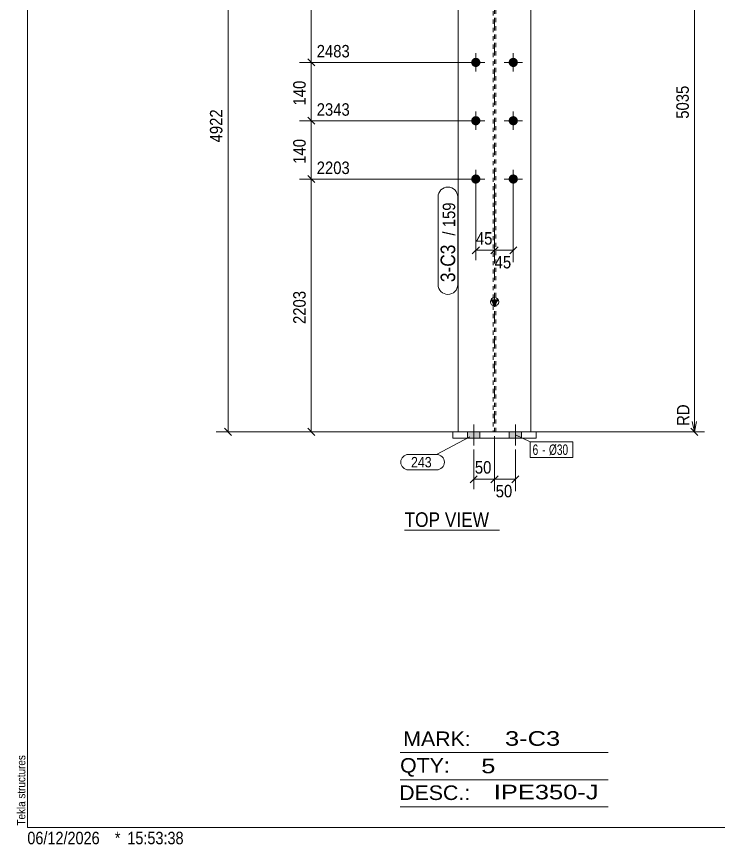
# Model space of a CAD drawing. Header units: millimetres. Extents: x 2 to 579, y 1 to 405.
# Drawn here: x 2.4 to 171, y 1 to 199.7 of the extents above; entities that cross this region are included whole.
import ezdxf

# ---------------------------------------------------------------- set-up
doc = ezdxf.new("R2010")
doc.units = ezdxf.units.MM
for name, pattern in [('XKITLINE00', [0]), ('XKITLINE01', [4, 1, -1, 1, -1]), ('XKITLINE03', [6, 3, -1, 1, -1])]:
    doc.linetypes.add(name, pattern=pattern)
for name, color, linetype, lineweight in [('Bolt', 3, 'Continuous', 0), ('BoltMark', 7, 'Continuous', 0), ('Dimensions', 7, 'Continuous', 0), ('DrawingSheet', 5, 'Continuous', 0), ('OtherObjectType', 7, 'Continuous', 0), ('Part', 2, 'Continuous', 0), ('PartMark', 7, 'Continuous', 0)]:
    doc.layers.add(name, color=color, linetype=linetype, lineweight=lineweight)
doc.styles.add('ARIAL', font='ARIAL.TTF')
doc.styles.add('ARIAL_NARROW', font='ARIALN.TTF')

# ---------------------------------------------------------------- blocks, each defined once
blk = doc.blocks.new('*A17')
at = {"layer": 'Bolt'}
for points in [[(111.58, 188.75), (111.58, 188.78), (111.58, 188.81), (111.59, 188.83), (111.59, 188.86), (111.59, 188.89), (111.6, 188.91), (111.6, 188.94), (111.61, 188.97), (111.61, 188.99), (111.62, 189.02), (111.63, 189.04), (111.64, 189.07), (111.65, 189.09), (111.65, 189.12), (111.66, 189.15), (111.68, 189.17), (111.69, 189.19), (111.7, 189.22), (111.71, 189.24), (111.72, 189.27), (111.74, 189.29), (111.75, 189.31), (111.77, 189.34), (111.78, 189.36), (111.8, 189.38), (111.81, 189.4), (111.83, 189.42), (111.85, 189.44), (111.87, 189.46), (111.88, 189.48), (111.9, 189.5), (111.92, 189.52), (111.94, 189.54), (111.96, 189.56), (111.98, 189.57), (112, 189.59), (112.03, 189.61), (112.05, 189.62), (112.07, 189.64), (112.09, 189.65), (112.12, 189.67), (112.14, 189.68), (112.16, 189.69), (112.19, 189.71), (112.21, 189.72), (112.24, 189.73), (112.26, 189.74), (112.29, 189.75), (112.31, 189.76), (112.34, 189.77), (112.36, 189.78), (112.39, 189.78), (112.41, 189.79), (112.44, 189.8), (112.47, 189.8), (112.49, 189.81), (112.52, 189.81), (112.55, 189.82), (112.57, 189.82), (112.6, 189.82), (112.63, 189.82), (112.65, 189.82), (112.68, 189.82), (112.71, 189.82), (112.74, 189.82), (112.76, 189.82), (112.79, 189.82), (112.82, 189.82), (112.84, 189.81), (112.87, 189.81), (112.9, 189.8), (112.92, 189.8), (112.95, 189.79), (112.97, 189.78), (113, 189.78), (113.03, 189.77), (113.05, 189.76), (113.08, 189.75), (113.1, 189.74), (113.13, 189.73), (113.15, 189.72), (113.18, 189.71), (113.2, 189.69), (113.22, 189.68), (113.25, 189.67), (113.27, 189.65), (113.29, 189.64), (113.31, 189.62), (113.34, 189.61), (113.36, 189.59), (113.38, 189.57), (113.4, 189.56), (113.42, 189.54), (113.44, 189.52), (113.46, 189.5), (113.48, 189.48), (113.5, 189.46), (113.51, 189.44), (113.53, 189.42), (113.55, 189.4), (113.56, 189.38), (113.58, 189.36), (113.6, 189.34), (113.61, 189.31), (113.62, 189.29), (113.64, 189.27), (113.65, 189.24), (113.66, 189.22), (113.68, 189.19), (113.69, 189.17), (113.7, 189.15), (113.71, 189.12), (113.72, 189.09), (113.73, 189.07), (113.73, 189.04), (113.74, 189.02), (113.75, 188.99), (113.75, 188.97), (113.76, 188.94), (113.77, 188.91), (113.77, 188.89), (113.77, 188.86), (113.78, 188.83), (113.78, 188.81), (113.78, 188.78), (113.78, 188.75), (113.78, 188.72), (113.78, 188.7), (113.78, 188.67), (113.78, 188.64), (113.78, 188.62), (113.77, 188.59), (113.77, 188.56), (113.77, 188.54), (113.76, 188.51), (113.75, 188.48), (113.75, 188.46), (113.74, 188.43), (113.73, 188.41), (113.73, 188.38), (113.72, 188.35), (113.71, 188.33), (113.7, 188.3), (113.69, 188.28), (113.68, 188.25), (113.66, 188.23), (113.65, 188.21), (113.64, 188.18), (113.62, 188.16), (113.61, 188.14), (113.6, 188.11), (113.58, 188.09), (113.56, 188.07), (113.55, 188.05), (113.53, 188.03), (113.51, 188.01), (113.5, 187.99), (113.48, 187.97), (113.46, 187.95), (113.44, 187.93), (113.42, 187.91), (113.4, 187.89), (113.38, 187.87), (113.36, 187.86), (113.34, 187.84), (113.31, 187.83), (113.29, 187.81), (113.27, 187.8), (113.25, 187.78), (113.22, 187.77), (113.2, 187.75), (113.18, 187.74), (113.15, 187.73), (113.13, 187.72), (113.1, 187.71), (113.08, 187.7), (113.05, 187.69), (113.03, 187.68), (113, 187.67), (112.97, 187.66), (112.95, 187.66), (112.92, 187.65), (112.9, 187.65), (112.87, 187.64), (112.84, 187.64), (112.82, 187.63), (112.79, 187.63), (112.76, 187.63), (112.74, 187.63), (112.71, 187.62), (112.68, 187.62), (112.65, 187.62), (112.63, 187.63), (112.6, 187.63), (112.57, 187.63), (112.55, 187.63), (112.52, 187.64), (112.49, 187.64), (112.47, 187.65), (112.44, 187.65), (112.41, 187.66), (112.39, 187.66), (112.36, 187.67), (112.34, 187.68), (112.31, 187.69), (112.29, 187.7), (112.26, 187.71), (112.24, 187.72), (112.21, 187.73), (112.19, 187.74), (112.16, 187.75), (112.14, 187.77), (112.12, 187.78), (112.09, 187.8), (112.07, 187.81), (112.05, 187.83), (112.03, 187.84), (112, 187.86), (111.98, 187.87), (111.96, 187.89), (111.94, 187.91), (111.92, 187.93), (111.9, 187.95), (111.88, 187.97), (111.87, 187.99), (111.85, 188.01), (111.83, 188.03), (111.81, 188.05), (111.8, 188.07), (111.78, 188.09), (111.77, 188.11), (111.75, 188.14), (111.74, 188.16), (111.72, 188.18), (111.71, 188.21), (111.7, 188.23), (111.69, 188.25), (111.68, 188.28), (111.66, 188.3), (111.65, 188.33), (111.65, 188.35), (111.64, 188.38), (111.63, 188.41), (111.62, 188.43), (111.61, 188.46), (111.61, 188.48), (111.6, 188.51), (111.6, 188.54), (111.59, 188.56), (111.59, 188.59), (111.59, 188.62), (111.58, 188.64), (111.58, 188.67), (111.58, 188.7), (111.58, 188.72)], [(120.58, 188.75), (120.58, 188.78), (120.58, 188.81), (120.59, 188.83), (120.59, 188.86), (120.59, 188.89), (120.6, 188.91), (120.6, 188.94), (120.61, 188.97), (120.61, 188.99), (120.62, 189.02), (120.63, 189.04), (120.64, 189.07), (120.65, 189.09), (120.65, 189.12), (120.66, 189.15), (120.68, 189.17), (120.69, 189.19), (120.7, 189.22), (120.71, 189.24), (120.72, 189.27), (120.74, 189.29), (120.75, 189.31), (120.77, 189.34), (120.78, 189.36), (120.8, 189.38), (120.81, 189.4), (120.83, 189.42), (120.85, 189.44), (120.87, 189.46), (120.88, 189.48), (120.9, 189.5), (120.92, 189.52), (120.94, 189.54), (120.96, 189.56), (120.98, 189.57), (121, 189.59), (121.03, 189.61), (121.05, 189.62), (121.07, 189.64), (121.09, 189.65), (121.12, 189.67), (121.14, 189.68), (121.16, 189.69), (121.19, 189.71), (121.21, 189.72), (121.24, 189.73), (121.26, 189.74), (121.29, 189.75), (121.31, 189.76), (121.34, 189.77), (121.36, 189.78), (121.39, 189.78), (121.41, 189.79), (121.44, 189.8), (121.47, 189.8), (121.49, 189.81), (121.52, 189.81), (121.55, 189.82), (121.57, 189.82), (121.6, 189.82), (121.63, 189.82), (121.65, 189.82), (121.68, 189.82), (121.71, 189.82), (121.74, 189.82), (121.76, 189.82), (121.79, 189.82), (121.82, 189.82), (121.84, 189.81), (121.87, 189.81), (121.9, 189.8), (121.92, 189.8), (121.95, 189.79), (121.97, 189.78), (122, 189.78), (122.03, 189.77), (122.05, 189.76), (122.08, 189.75), (122.1, 189.74), (122.13, 189.73), (122.15, 189.72), (122.18, 189.71), (122.2, 189.69), (122.22, 189.68), (122.25, 189.67), (122.27, 189.65), (122.29, 189.64), (122.31, 189.62), (122.34, 189.61), (122.36, 189.59), (122.38, 189.57), (122.4, 189.56), (122.42, 189.54), (122.44, 189.52), (122.46, 189.5), (122.48, 189.48), (122.5, 189.46), (122.51, 189.44), (122.53, 189.42), (122.55, 189.4), (122.56, 189.38), (122.58, 189.36), (122.6, 189.34), (122.61, 189.31), (122.62, 189.29), (122.64, 189.27), (122.65, 189.24), (122.66, 189.22), (122.68, 189.19), (122.69, 189.17), (122.7, 189.15), (122.71, 189.12), (122.72, 189.09), (122.73, 189.07), (122.73, 189.04), (122.74, 189.02), (122.75, 188.99), (122.75, 188.97), (122.76, 188.94), (122.77, 188.91), (122.77, 188.89), (122.77, 188.86), (122.78, 188.83), (122.78, 188.81), (122.78, 188.78), (122.78, 188.75), (122.78, 188.72), (122.78, 188.7), (122.78, 188.67), (122.78, 188.64), (122.78, 188.62), (122.77, 188.59), (122.77, 188.56), (122.77, 188.54), (122.76, 188.51), (122.75, 188.48), (122.75, 188.46), (122.74, 188.43), (122.73, 188.41), (122.73, 188.38), (122.72, 188.35), (122.71, 188.33), (122.7, 188.3), (122.69, 188.28), (122.68, 188.25), (122.66, 188.23), (122.65, 188.21), (122.64, 188.18), (122.62, 188.16), (122.61, 188.14), (122.6, 188.11), (122.58, 188.09), (122.56, 188.07), (122.55, 188.05), (122.53, 188.03), (122.51, 188.01), (122.5, 187.99), (122.48, 187.97), (122.46, 187.95), (122.44, 187.93), (122.42, 187.91), (122.4, 187.89), (122.38, 187.87), (122.36, 187.86), (122.34, 187.84), (122.31, 187.83), (122.29, 187.81), (122.27, 187.8), (122.25, 187.78), (122.22, 187.77), (122.2, 187.75), (122.18, 187.74), (122.15, 187.73), (122.13, 187.72), (122.1, 187.71), (122.08, 187.7), (122.05, 187.69), (122.03, 187.68), (122, 187.67), (121.97, 187.66), (121.95, 187.66), (121.92, 187.65), (121.9, 187.65), (121.87, 187.64), (121.84, 187.64), (121.82, 187.63), (121.79, 187.63), (121.76, 187.63), (121.74, 187.63), (121.71, 187.62), (121.68, 187.62), (121.65, 187.62), (121.63, 187.63), (121.6, 187.63), (121.57, 187.63), (121.55, 187.63), (121.52, 187.64), (121.49, 187.64), (121.47, 187.65), (121.44, 187.65), (121.41, 187.66), (121.39, 187.66), (121.36, 187.67), (121.34, 187.68), (121.31, 187.69), (121.29, 187.7), (121.26, 187.71), (121.24, 187.72), (121.21, 187.73), (121.19, 187.74), (121.16, 187.75), (121.14, 187.77), (121.12, 187.78), (121.09, 187.8), (121.07, 187.81), (121.05, 187.83), (121.03, 187.84), (121, 187.86), (120.98, 187.87), (120.96, 187.89), (120.94, 187.91), (120.92, 187.93), (120.9, 187.95), (120.88, 187.97), (120.87, 187.99), (120.85, 188.01), (120.83, 188.03), (120.81, 188.05), (120.8, 188.07), (120.78, 188.09), (120.77, 188.11), (120.75, 188.14), (120.74, 188.16), (120.72, 188.18), (120.71, 188.21), (120.7, 188.23), (120.69, 188.25), (120.68, 188.28), (120.66, 188.3), (120.65, 188.33), (120.65, 188.35), (120.64, 188.38), (120.63, 188.41), (120.62, 188.43), (120.61, 188.46), (120.61, 188.48), (120.6, 188.51), (120.6, 188.54), (120.59, 188.56), (120.59, 188.59), (120.59, 188.62), (120.58, 188.64), (120.58, 188.67), (120.58, 188.7), (120.58, 188.72)], [(111.58, 174.75), (111.58, 174.78), (111.58, 174.81), (111.59, 174.83), (111.59, 174.86), (111.59, 174.89), (111.6, 174.91), (111.6, 174.94), (111.61, 174.97), (111.61, 174.99), (111.62, 175.02), (111.63, 175.04), (111.64, 175.07), (111.65, 175.09), (111.65, 175.12), (111.66, 175.15), (111.68, 175.17), (111.69, 175.19), (111.7, 175.22), (111.71, 175.24), (111.72, 175.27), (111.74, 175.29), (111.75, 175.31), (111.77, 175.34), (111.78, 175.36), (111.8, 175.38), (111.81, 175.4), (111.83, 175.42), (111.85, 175.44), (111.87, 175.46), (111.88, 175.48), (111.9, 175.5), (111.92, 175.52), (111.94, 175.54), (111.96, 175.56), (111.98, 175.57), (112, 175.59), (112.03, 175.61), (112.05, 175.62), (112.07, 175.64), (112.09, 175.65), (112.12, 175.67), (112.14, 175.68), (112.16, 175.69), (112.19, 175.71), (112.21, 175.72), (112.24, 175.73), (112.26, 175.74), (112.29, 175.75), (112.31, 175.76), (112.34, 175.77), (112.36, 175.78), (112.39, 175.78), (112.41, 175.79), (112.44, 175.8), (112.47, 175.8), (112.49, 175.81), (112.52, 175.81), (112.55, 175.82), (112.57, 175.82), (112.6, 175.82), (112.63, 175.82), (112.65, 175.82), (112.68, 175.82), (112.71, 175.82), (112.74, 175.82), (112.76, 175.82), (112.79, 175.82), (112.82, 175.82), (112.84, 175.81), (112.87, 175.81), (112.9, 175.8), (112.92, 175.8), (112.95, 175.79), (112.97, 175.78), (113, 175.78), (113.03, 175.77), (113.05, 175.76), (113.08, 175.75), (113.1, 175.74), (113.13, 175.73), (113.15, 175.72), (113.18, 175.71), (113.2, 175.69), (113.22, 175.68), (113.25, 175.67), (113.27, 175.65), (113.29, 175.64), (113.31, 175.62), (113.34, 175.61), (113.36, 175.59), (113.38, 175.57), (113.4, 175.56), (113.42, 175.54), (113.44, 175.52), (113.46, 175.5), (113.48, 175.48), (113.5, 175.46), (113.51, 175.44), (113.53, 175.42), (113.55, 175.4), (113.56, 175.38), (113.58, 175.36), (113.6, 175.34), (113.61, 175.31), (113.62, 175.29), (113.64, 175.27), (113.65, 175.24), (113.66, 175.22), (113.68, 175.19), (113.69, 175.17), (113.7, 175.15), (113.71, 175.12), (113.72, 175.09), (113.73, 175.07), (113.73, 175.04), (113.74, 175.02), (113.75, 174.99), (113.75, 174.97), (113.76, 174.94), (113.77, 174.91), (113.77, 174.89), (113.77, 174.86), (113.78, 174.83), (113.78, 174.81), (113.78, 174.78), (113.78, 174.75), (113.78, 174.72), (113.78, 174.7), (113.78, 174.67), (113.78, 174.64), (113.78, 174.62), (113.77, 174.59), (113.77, 174.56), (113.77, 174.54), (113.76, 174.51), (113.75, 174.48), (113.75, 174.46), (113.74, 174.43), (113.73, 174.41), (113.73, 174.38), (113.72, 174.35), (113.71, 174.33), (113.7, 174.3), (113.69, 174.28), (113.68, 174.25), (113.66, 174.23), (113.65, 174.21), (113.64, 174.18), (113.62, 174.16), (113.61, 174.14), (113.6, 174.11), (113.58, 174.09), (113.56, 174.07), (113.55, 174.05), (113.53, 174.03), (113.51, 174.01), (113.5, 173.99), (113.48, 173.97), (113.46, 173.95), (113.44, 173.93), (113.42, 173.91), (113.4, 173.89), (113.38, 173.87), (113.36, 173.86), (113.34, 173.84), (113.31, 173.83), (113.29, 173.81), (113.27, 173.8), (113.25, 173.78), (113.22, 173.77), (113.2, 173.75), (113.18, 173.74), (113.15, 173.73), (113.13, 173.72), (113.1, 173.71), (113.08, 173.7), (113.05, 173.69), (113.03, 173.68), (113, 173.67), (112.97, 173.66), (112.95, 173.66), (112.92, 173.65), (112.9, 173.65), (112.87, 173.64), (112.84, 173.64), (112.82, 173.63), (112.79, 173.63), (112.76, 173.63), (112.74, 173.63), (112.71, 173.62), (112.68, 173.62), (112.65, 173.62), (112.63, 173.63), (112.6, 173.63), (112.57, 173.63), (112.55, 173.63), (112.52, 173.64), (112.49, 173.64), (112.47, 173.65), (112.44, 173.65), (112.41, 173.66), (112.39, 173.66), (112.36, 173.67), (112.34, 173.68), (112.31, 173.69), (112.29, 173.7), (112.26, 173.71), (112.24, 173.72), (112.21, 173.73), (112.19, 173.74), (112.16, 173.75), (112.14, 173.77), (112.12, 173.78), (112.09, 173.8), (112.07, 173.81), (112.05, 173.83), (112.03, 173.84), (112, 173.86), (111.98, 173.87), (111.96, 173.89), (111.94, 173.91), (111.92, 173.93), (111.9, 173.95), (111.88, 173.97), (111.87, 173.99), (111.85, 174.01), (111.83, 174.03), (111.81, 174.05), (111.8, 174.07), (111.78, 174.09), (111.77, 174.11), (111.75, 174.14), (111.74, 174.16), (111.72, 174.18), (111.71, 174.21), (111.7, 174.23), (111.69, 174.25), (111.68, 174.28), (111.66, 174.3), (111.65, 174.33), (111.65, 174.35), (111.64, 174.38), (111.63, 174.41), (111.62, 174.43), (111.61, 174.46), (111.61, 174.48), (111.6, 174.51), (111.6, 174.54), (111.59, 174.56), (111.59, 174.59), (111.59, 174.62), (111.58, 174.64), (111.58, 174.67), (111.58, 174.7), (111.58, 174.72)], [(120.58, 174.75), (120.58, 174.78), (120.58, 174.81), (120.59, 174.83), (120.59, 174.86), (120.59, 174.89), (120.6, 174.91), (120.6, 174.94), (120.61, 174.97), (120.61, 174.99), (120.62, 175.02), (120.63, 175.04), (120.64, 175.07), (120.65, 175.09), (120.65, 175.12), (120.66, 175.15), (120.68, 175.17), (120.69, 175.19), (120.7, 175.22), (120.71, 175.24), (120.72, 175.27), (120.74, 175.29), (120.75, 175.31), (120.77, 175.34), (120.78, 175.36), (120.8, 175.38), (120.81, 175.4), (120.83, 175.42), (120.85, 175.44), (120.87, 175.46), (120.88, 175.48), (120.9, 175.5), (120.92, 175.52), (120.94, 175.54), (120.96, 175.56), (120.98, 175.57), (121, 175.59), (121.03, 175.61), (121.05, 175.62), (121.07, 175.64), (121.09, 175.65), (121.12, 175.67), (121.14, 175.68), (121.16, 175.69), (121.19, 175.71), (121.21, 175.72), (121.24, 175.73), (121.26, 175.74), (121.29, 175.75), (121.31, 175.76), (121.34, 175.77), (121.36, 175.78), (121.39, 175.78), (121.41, 175.79), (121.44, 175.8), (121.47, 175.8), (121.49, 175.81), (121.52, 175.81), (121.55, 175.82), (121.57, 175.82), (121.6, 175.82), (121.63, 175.82), (121.65, 175.82), (121.68, 175.82), (121.71, 175.82), (121.74, 175.82), (121.76, 175.82), (121.79, 175.82), (121.82, 175.82), (121.84, 175.81), (121.87, 175.81), (121.9, 175.8), (121.92, 175.8), (121.95, 175.79), (121.97, 175.78), (122, 175.78), (122.03, 175.77), (122.05, 175.76), (122.08, 175.75), (122.1, 175.74), (122.13, 175.73), (122.15, 175.72), (122.18, 175.71), (122.2, 175.69), (122.22, 175.68), (122.25, 175.67), (122.27, 175.65), (122.29, 175.64), (122.31, 175.62), (122.34, 175.61), (122.36, 175.59), (122.38, 175.57), (122.4, 175.56), (122.42, 175.54), (122.44, 175.52), (122.46, 175.5), (122.48, 175.48), (122.5, 175.46), (122.51, 175.44), (122.53, 175.42), (122.55, 175.4), (122.56, 175.38), (122.58, 175.36), (122.6, 175.34), (122.61, 175.31), (122.62, 175.29), (122.64, 175.27), (122.65, 175.24), (122.66, 175.22), (122.68, 175.19), (122.69, 175.17), (122.7, 175.15), (122.71, 175.12), (122.72, 175.09), (122.73, 175.07), (122.73, 175.04), (122.74, 175.02), (122.75, 174.99), (122.75, 174.97), (122.76, 174.94), (122.77, 174.91), (122.77, 174.89), (122.77, 174.86), (122.78, 174.83), (122.78, 174.81), (122.78, 174.78), (122.78, 174.75), (122.78, 174.72), (122.78, 174.7), (122.78, 174.67), (122.78, 174.64), (122.78, 174.62), (122.77, 174.59), (122.77, 174.56), (122.77, 174.54), (122.76, 174.51), (122.75, 174.48), (122.75, 174.46), (122.74, 174.43), (122.73, 174.41), (122.73, 174.38), (122.72, 174.35), (122.71, 174.33), (122.7, 174.3), (122.69, 174.28), (122.68, 174.25), (122.66, 174.23), (122.65, 174.21), (122.64, 174.18), (122.62, 174.16), (122.61, 174.14), (122.6, 174.11), (122.58, 174.09), (122.56, 174.07), (122.55, 174.05), (122.53, 174.03), (122.51, 174.01), (122.5, 173.99), (122.48, 173.97), (122.46, 173.95), (122.44, 173.93), (122.42, 173.91), (122.4, 173.89), (122.38, 173.87), (122.36, 173.86), (122.34, 173.84), (122.31, 173.83), (122.29, 173.81), (122.27, 173.8), (122.25, 173.78), (122.22, 173.77), (122.2, 173.75), (122.18, 173.74), (122.15, 173.73), (122.13, 173.72), (122.1, 173.71), (122.08, 173.7), (122.05, 173.69), (122.03, 173.68), (122, 173.67), (121.97, 173.66), (121.95, 173.66), (121.92, 173.65), (121.9, 173.65), (121.87, 173.64), (121.84, 173.64), (121.82, 173.63), (121.79, 173.63), (121.76, 173.63), (121.74, 173.63), (121.71, 173.62), (121.68, 173.62), (121.65, 173.62), (121.63, 173.63), (121.6, 173.63), (121.57, 173.63), (121.55, 173.63), (121.52, 173.64), (121.49, 173.64), (121.47, 173.65), (121.44, 173.65), (121.41, 173.66), (121.39, 173.66), (121.36, 173.67), (121.34, 173.68), (121.31, 173.69), (121.29, 173.7), (121.26, 173.71), (121.24, 173.72), (121.21, 173.73), (121.19, 173.74), (121.16, 173.75), (121.14, 173.77), (121.12, 173.78), (121.09, 173.8), (121.07, 173.81), (121.05, 173.83), (121.03, 173.84), (121, 173.86), (120.98, 173.87), (120.96, 173.89), (120.94, 173.91), (120.92, 173.93), (120.9, 173.95), (120.88, 173.97), (120.87, 173.99), (120.85, 174.01), (120.83, 174.03), (120.81, 174.05), (120.8, 174.07), (120.78, 174.09), (120.77, 174.11), (120.75, 174.14), (120.74, 174.16), (120.72, 174.18), (120.71, 174.21), (120.7, 174.23), (120.69, 174.25), (120.68, 174.28), (120.66, 174.3), (120.65, 174.33), (120.65, 174.35), (120.64, 174.38), (120.63, 174.41), (120.62, 174.43), (120.61, 174.46), (120.61, 174.48), (120.6, 174.51), (120.6, 174.54), (120.59, 174.56), (120.59, 174.59), (120.59, 174.62), (120.58, 174.64), (120.58, 174.67), (120.58, 174.7), (120.58, 174.72)], [(111.58, 160.75), (111.58, 160.78), (111.58, 160.81), (111.59, 160.83), (111.59, 160.86), (111.59, 160.89), (111.6, 160.91), (111.6, 160.94), (111.61, 160.97), (111.61, 160.99), (111.62, 161.02), (111.63, 161.04), (111.64, 161.07), (111.65, 161.09), (111.65, 161.12), (111.66, 161.15), (111.68, 161.17), (111.69, 161.19), (111.7, 161.22), (111.71, 161.24), (111.72, 161.27), (111.74, 161.29), (111.75, 161.31), (111.77, 161.34), (111.78, 161.36), (111.8, 161.38), (111.81, 161.4), (111.83, 161.42), (111.85, 161.44), (111.87, 161.46), (111.88, 161.48), (111.9, 161.5), (111.92, 161.52), (111.94, 161.54), (111.96, 161.56), (111.98, 161.57), (112, 161.59), (112.03, 161.61), (112.05, 161.62), (112.07, 161.64), (112.09, 161.65), (112.12, 161.67), (112.14, 161.68), (112.16, 161.69), (112.19, 161.71), (112.21, 161.72), (112.24, 161.73), (112.26, 161.74), (112.29, 161.75), (112.31, 161.76), (112.34, 161.77), (112.36, 161.78), (112.39, 161.78), (112.41, 161.79), (112.44, 161.8), (112.47, 161.8), (112.49, 161.81), (112.52, 161.81), (112.55, 161.82), (112.57, 161.82), (112.6, 161.82), (112.63, 161.82), (112.65, 161.82), (112.68, 161.82), (112.71, 161.82), (112.74, 161.82), (112.76, 161.82), (112.79, 161.82), (112.82, 161.82), (112.84, 161.81), (112.87, 161.81), (112.9, 161.8), (112.92, 161.8), (112.95, 161.79), (112.97, 161.78), (113, 161.78), (113.03, 161.77), (113.05, 161.76), (113.08, 161.75), (113.1, 161.74), (113.13, 161.73), (113.15, 161.72), (113.18, 161.71), (113.2, 161.69), (113.22, 161.68), (113.25, 161.67), (113.27, 161.65), (113.29, 161.64), (113.31, 161.62), (113.34, 161.61), (113.36, 161.59), (113.38, 161.57), (113.4, 161.56), (113.42, 161.54), (113.44, 161.52), (113.46, 161.5), (113.48, 161.48), (113.5, 161.46), (113.51, 161.44), (113.53, 161.42), (113.55, 161.4), (113.56, 161.38), (113.58, 161.36), (113.6, 161.34), (113.61, 161.31), (113.62, 161.29), (113.64, 161.27), (113.65, 161.24), (113.66, 161.22), (113.68, 161.19), (113.69, 161.17), (113.7, 161.15), (113.71, 161.12), (113.72, 161.09), (113.73, 161.07), (113.73, 161.04), (113.74, 161.02), (113.75, 160.99), (113.75, 160.97), (113.76, 160.94), (113.77, 160.91), (113.77, 160.89), (113.77, 160.86), (113.78, 160.83), (113.78, 160.81), (113.78, 160.78), (113.78, 160.75), (113.78, 160.72), (113.78, 160.7), (113.78, 160.67), (113.78, 160.64), (113.78, 160.62), (113.77, 160.59), (113.77, 160.56), (113.77, 160.54), (113.76, 160.51), (113.75, 160.48), (113.75, 160.46), (113.74, 160.43), (113.73, 160.41), (113.73, 160.38), (113.72, 160.35), (113.71, 160.33), (113.7, 160.3), (113.69, 160.28), (113.68, 160.25), (113.66, 160.23), (113.65, 160.21), (113.64, 160.18), (113.62, 160.16), (113.61, 160.14), (113.6, 160.11), (113.58, 160.09), (113.56, 160.07), (113.55, 160.05), (113.53, 160.03), (113.51, 160.01), (113.5, 159.99), (113.48, 159.97), (113.46, 159.95), (113.44, 159.93), (113.42, 159.91), (113.4, 159.89), (113.38, 159.87), (113.36, 159.86), (113.34, 159.84), (113.31, 159.83), (113.29, 159.81), (113.27, 159.8), (113.25, 159.78), (113.22, 159.77), (113.2, 159.75), (113.18, 159.74), (113.15, 159.73), (113.13, 159.72), (113.1, 159.71), (113.08, 159.7), (113.05, 159.69), (113.03, 159.68), (113, 159.67), (112.97, 159.66), (112.95, 159.66), (112.92, 159.65), (112.9, 159.65), (112.87, 159.64), (112.84, 159.64), (112.82, 159.63), (112.79, 159.63), (112.76, 159.63), (112.74, 159.63), (112.71, 159.62), (112.68, 159.62), (112.65, 159.62), (112.63, 159.63), (112.6, 159.63), (112.57, 159.63), (112.55, 159.63), (112.52, 159.64), (112.49, 159.64), (112.47, 159.65), (112.44, 159.65), (112.41, 159.66), (112.39, 159.66), (112.36, 159.67), (112.34, 159.68), (112.31, 159.69), (112.29, 159.7), (112.26, 159.71), (112.24, 159.72), (112.21, 159.73), (112.19, 159.74), (112.16, 159.75), (112.14, 159.77), (112.12, 159.78), (112.09, 159.8), (112.07, 159.81), (112.05, 159.83), (112.03, 159.84), (112, 159.86), (111.98, 159.87), (111.96, 159.89), (111.94, 159.91), (111.92, 159.93), (111.9, 159.95), (111.88, 159.97), (111.87, 159.99), (111.85, 160.01), (111.83, 160.03), (111.81, 160.05), (111.8, 160.07), (111.78, 160.09), (111.77, 160.11), (111.75, 160.14), (111.74, 160.16), (111.72, 160.18), (111.71, 160.21), (111.7, 160.23), (111.69, 160.25), (111.68, 160.28), (111.66, 160.3), (111.65, 160.33), (111.65, 160.35), (111.64, 160.38), (111.63, 160.41), (111.62, 160.43), (111.61, 160.46), (111.61, 160.48), (111.6, 160.51), (111.6, 160.54), (111.59, 160.56), (111.59, 160.59), (111.59, 160.62), (111.58, 160.64), (111.58, 160.67), (111.58, 160.7), (111.58, 160.72)], [(120.58, 160.75), (120.58, 160.78), (120.58, 160.81), (120.59, 160.83), (120.59, 160.86), (120.59, 160.89), (120.6, 160.91), (120.6, 160.94), (120.61, 160.97), (120.61, 160.99), (120.62, 161.02), (120.63, 161.04), (120.64, 161.07), (120.65, 161.09), (120.65, 161.12), (120.66, 161.15), (120.68, 161.17), (120.69, 161.19), (120.7, 161.22), (120.71, 161.24), (120.72, 161.27), (120.74, 161.29), (120.75, 161.31), (120.77, 161.34), (120.78, 161.36), (120.8, 161.38), (120.81, 161.4), (120.83, 161.42), (120.85, 161.44), (120.87, 161.46), (120.88, 161.48), (120.9, 161.5), (120.92, 161.52), (120.94, 161.54), (120.96, 161.56), (120.98, 161.57), (121, 161.59), (121.03, 161.61), (121.05, 161.62), (121.07, 161.64), (121.09, 161.65), (121.12, 161.67), (121.14, 161.68), (121.16, 161.69), (121.19, 161.71), (121.21, 161.72), (121.24, 161.73), (121.26, 161.74), (121.29, 161.75), (121.31, 161.76), (121.34, 161.77), (121.36, 161.78), (121.39, 161.78), (121.41, 161.79), (121.44, 161.8), (121.47, 161.8), (121.49, 161.81), (121.52, 161.81), (121.55, 161.82), (121.57, 161.82), (121.6, 161.82), (121.63, 161.82), (121.65, 161.82), (121.68, 161.82), (121.71, 161.82), (121.74, 161.82), (121.76, 161.82), (121.79, 161.82), (121.82, 161.82), (121.84, 161.81), (121.87, 161.81), (121.9, 161.8), (121.92, 161.8), (121.95, 161.79), (121.97, 161.78), (122, 161.78), (122.03, 161.77), (122.05, 161.76), (122.08, 161.75), (122.1, 161.74), (122.13, 161.73), (122.15, 161.72), (122.18, 161.71), (122.2, 161.69), (122.22, 161.68), (122.25, 161.67), (122.27, 161.65), (122.29, 161.64), (122.31, 161.62), (122.34, 161.61), (122.36, 161.59), (122.38, 161.57), (122.4, 161.56), (122.42, 161.54), (122.44, 161.52), (122.46, 161.5), (122.48, 161.48), (122.5, 161.46), (122.51, 161.44), (122.53, 161.42), (122.55, 161.4), (122.56, 161.38), (122.58, 161.36), (122.6, 161.34), (122.61, 161.31), (122.62, 161.29), (122.64, 161.27), (122.65, 161.24), (122.66, 161.22), (122.68, 161.19), (122.69, 161.17), (122.7, 161.15), (122.71, 161.12), (122.72, 161.09), (122.73, 161.07), (122.73, 161.04), (122.74, 161.02), (122.75, 160.99), (122.75, 160.97), (122.76, 160.94), (122.77, 160.91), (122.77, 160.89), (122.77, 160.86), (122.78, 160.83), (122.78, 160.81), (122.78, 160.78), (122.78, 160.75), (122.78, 160.72), (122.78, 160.7), (122.78, 160.67), (122.78, 160.64), (122.78, 160.62), (122.77, 160.59), (122.77, 160.56), (122.77, 160.54), (122.76, 160.51), (122.75, 160.48), (122.75, 160.46), (122.74, 160.43), (122.73, 160.41), (122.73, 160.38), (122.72, 160.35), (122.71, 160.33), (122.7, 160.3), (122.69, 160.28), (122.68, 160.25), (122.66, 160.23), (122.65, 160.21), (122.64, 160.18), (122.62, 160.16), (122.61, 160.14), (122.6, 160.11), (122.58, 160.09), (122.56, 160.07), (122.55, 160.05), (122.53, 160.03), (122.51, 160.01), (122.5, 159.99), (122.48, 159.97), (122.46, 159.95), (122.44, 159.93), (122.42, 159.91), (122.4, 159.89), (122.38, 159.87), (122.36, 159.86), (122.34, 159.84), (122.31, 159.83), (122.29, 159.81), (122.27, 159.8), (122.25, 159.78), (122.22, 159.77), (122.2, 159.75), (122.18, 159.74), (122.15, 159.73), (122.13, 159.72), (122.1, 159.71), (122.08, 159.7), (122.05, 159.69), (122.03, 159.68), (122, 159.67), (121.97, 159.66), (121.95, 159.66), (121.92, 159.65), (121.9, 159.65), (121.87, 159.64), (121.84, 159.64), (121.82, 159.63), (121.79, 159.63), (121.76, 159.63), (121.74, 159.63), (121.71, 159.62), (121.68, 159.62), (121.65, 159.62), (121.63, 159.63), (121.6, 159.63), (121.57, 159.63), (121.55, 159.63), (121.52, 159.64), (121.49, 159.64), (121.47, 159.65), (121.44, 159.65), (121.41, 159.66), (121.39, 159.66), (121.36, 159.67), (121.34, 159.68), (121.31, 159.69), (121.29, 159.7), (121.26, 159.71), (121.24, 159.72), (121.21, 159.73), (121.19, 159.74), (121.16, 159.75), (121.14, 159.77), (121.12, 159.78), (121.09, 159.8), (121.07, 159.81), (121.05, 159.83), (121.03, 159.84), (121, 159.86), (120.98, 159.87), (120.96, 159.89), (120.94, 159.91), (120.92, 159.93), (120.9, 159.95), (120.88, 159.97), (120.87, 159.99), (120.85, 160.01), (120.83, 160.03), (120.81, 160.05), (120.8, 160.07), (120.78, 160.09), (120.77, 160.11), (120.75, 160.14), (120.74, 160.16), (120.72, 160.18), (120.71, 160.21), (120.7, 160.23), (120.69, 160.25), (120.68, 160.28), (120.66, 160.3), (120.65, 160.33), (120.65, 160.35), (120.64, 160.38), (120.63, 160.41), (120.62, 160.43), (120.61, 160.46), (120.61, 160.48), (120.6, 160.51), (120.6, 160.54), (120.59, 160.56), (120.59, 160.59), (120.59, 160.62), (120.58, 160.64), (120.58, 160.67), (120.58, 160.7), (120.58, 160.72)]]:
    blk.add_hatch(color=3, dxfattribs=at).paths.add_polyline_path(points, flags=17)
at = {"layer": 'Bolt', "color": 3, "linetype": 'XKITLINE00', "lineweight": 0}
for p, q in [((112.68, 186.52), (112.68, 190.92)), ((121.68, 186.52), (121.68, 190.92)), ((110.48, 188.72), (114.88, 188.72)), ((119.48, 188.72), (123.88, 188.72)), ((112.68, 172.52), (112.68, 176.92)), ((121.68, 172.52), (121.68, 176.92)), ((110.48, 174.72), (114.88, 174.72)), ((119.48, 174.72), (123.88, 174.72)), ((112.68, 158.52), (112.68, 162.92)), ((121.68, 158.52), (121.68, 162.92)), ((110.48, 160.72), (114.88, 160.72)), ((119.48, 160.72), (123.88, 160.72))]:
    blk.add_line(p, q, dxfattribs=at)
blk = doc.blocks.new('*A22')
at = {"layer": 'Bolt'}
for points in [[(113.68, 100.02), (113.68, 98.52), (110.68, 98.52), (110.68, 100.02)], [(113.68, 100.02), (113.68, 98.52), (110.68, 98.52), (110.68, 100.02)], [(113.68, 100.02), (113.68, 98.52), (110.68, 98.52), (110.68, 100.02)], [(123.68, 100.02), (123.68, 98.52), (120.68, 98.52), (120.68, 100.02)], [(123.68, 100.02), (123.68, 98.52), (120.68, 98.52), (120.68, 100.02)], [(123.68, 100.02), (123.68, 98.52), (120.68, 98.52), (120.68, 100.02)]]:
    blk.add_hatch(color=3, dxfattribs=at).paths.add_polyline_path(points, flags=17)
at = {"layer": 'Bolt', "color": 3, "linetype": 'XKITLINE00', "lineweight": 0}
for p, q in [((112.18, 101.77), (112.18, 96.77)), ((112.18, 101.77), (112.18, 96.77)), ((112.18, 101.77), (112.18, 96.77)), ((122.18, 101.77), (122.18, 96.77)), ((122.18, 101.77), (122.18, 96.77)), ((122.18, 101.77), (122.18, 96.77)), ((110.68, 100.02), (110.68, 98.52)), ((110.68, 100.02), (110.68, 98.52)), ((110.68, 100.02), (110.68, 98.52)), ((113.68, 100.02), (113.68, 98.52)), ((113.68, 100.02), (113.68, 98.52)), ((113.68, 100.02), (113.68, 98.52)), ((120.68, 100.02), (120.68, 98.52)), ((120.68, 100.02), (120.68, 98.52)), ((120.68, 100.02), (120.68, 98.52)), ((123.68, 100.02), (123.68, 98.52)), ((123.68, 100.02), (123.68, 98.52)), ((123.68, 100.02), (123.68, 98.52))]:
    blk.add_line(p, q, dxfattribs=at)
blk = doc.blocks.new('*A23')
at = {"layer": 'Part'}
blk.add_hatch(color=2, dxfattribs=at).paths.add_polyline_path([(116.38, 131.74), (117.98, 131.74), (117.18, 130.34)], flags=17)
at = {"layer": 'Part', "color": 2, "linetype": 'XKITLINE00', "lineweight": 0}
for p, q in [((108.43, 219.02), (108.43, 130.42)), ((125.93, 130.42), (125.93, 219.02)), ((117.18, 130.34), (116.38, 131.74)), ((116.38, 131.74), (117.98, 131.74)), ((117.98, 131.74), (117.18, 130.34)), ((108.43, 130.32), (108.43, 100.02)), ((125.93, 100.02), (125.93, 130.32))]:
    blk.add_line(p, q, dxfattribs=at)
at = {"layer": 'Part', "color": 7, "linetype": 'XKITLINE01', "lineweight": 0}
for p, q in [((116.83, 219.02), (116.83, 130.42)), ((117.53, 130.42), (117.53, 219.02)), ((116.83, 130.32), (116.83, 100.02)), ((117.53, 100.02), (117.53, 130.32)), ((108.43, 100.02), (125.93, 100.02))]:
    blk.add_line(p, q, dxfattribs=at)
at = {"layer": 'Part', "color": 7, "linetype": 'XKITLINE03', "lineweight": 0}
for p, q in [((117.18, 130.42), (117.18, 219.02)), ((117.18, 90.02), (117.18, 130.32))]:
    blk.add_line(p, q, dxfattribs=at)
at = {"layer": 'Part', "color": 2, "linetype": 'XKITLINE00', "lineweight": 0}
blk.add_circle((117.18, 131.24), 1, dxfattribs=at)
blk = doc.blocks.new('*A29')
at = {"layer": 'Part', "color": 2, "linetype": 'XKITLINE00', "lineweight": 0}
for p, q in [((107.18, 98.52), (107.18, 100.02)), ((107.18, 100.02), (127.18, 100.02)), ((127.18, 100.02), (127.18, 98.52)), ((127.18, 98.52), (107.18, 98.52))]:
    blk.add_line(p, q, dxfattribs=at)
blk = doc.blocks.new('*A35')
at = {"layer": 'DrawingSheet', "color": 5, "linetype": 'XKITLINE00', "lineweight": 0}
for p, q in [((5, 405), (5, 5)), ((5, 5), (579, 5))]:
    blk.add_line(p, q, dxfattribs=at)
at = {"layer": 'DrawingSheet', "color": 5, "style": 'ARIAL', "width": 0.85}
blk.add_text('Tekla structures', height=2, rotation=90, dxfattribs=at).set_placement((4.5, 5.5))
blk = doc.blocks.new('*A39')
at = {"layer": 'OtherObjectType', "color": 6, "linetype": 'XKITLINE00', "lineweight": 0}
for p, q in [((94.5, 23), (144.5, 23)), ((94.5, 16.5), (144.5, 16.5)), ((94.5, 10), (144.5, 10))]:
    blk.add_line(p, q, dxfattribs=at)
at = {"layer": 'OtherObjectType', "color": 6, "style": 'ARIAL_NARROW'}
for s, width, p in [('MARK:', 1.275, (95.27, 24.58)), ('3-C3', 1.525501, (119.69, 24.65)), ('QTY:', 1.275, (94.5, 18.19)), ('5', 1.525501, (113.99, 18.05)), ('DESC.:', 1.275, (94.29, 11.63)), ('IPE350-J', 1.525501, (117, 11.79))]:
    blk.add_text(s, height=3.5, dxfattribs=dict(at, width=width)).set_placement(p)
blk = doc.blocks.new('*A42')
at = {"layer": 'OtherObjectType', "color": 7, "style": 'ARIAL_NARROW', "width": 1.008832}
for s, p in [('06/12/2026', (4.99, 1)), ('*', (26, 1)), ('15:53:38', (29, 1))]:
    blk.add_text(s, height=3, dxfattribs=at).set_placement(p)
blk = doc.blocks.new('*A77')
at = {"layer": 'Dimensions', "color": 7, "linetype": 'XKITLINE00', "lineweight": 0}
for p, q in [((117.18, 99.02), (117.18, 86.25)), ((112.18, 95.77), (112.18, 86.25)), ((113.03, 89.5), (111.33, 87.8)), ((118.03, 89.5), (116.33, 87.8)), ((112.18, 88.65), (117.18, 88.65))]:
    blk.add_line(p, q, dxfattribs=at)
at = {"layer": 'Dimensions', "color": 3}
for p in [(112.18, 88.65), (117.18, 88.65)]:
    blk.add_point(p, dxfattribs=at)
at = {"layer": 'Dimensions', "color": 3, "style": 'ARIAL', "width": 0.85}
blk.add_text('50', height=3, dxfattribs=at).set_placement((112.46, 90))
blk = doc.blocks.new('*A78')
at = {"layer": 'Dimensions', "color": 7, "linetype": 'XKITLINE00', "lineweight": 0}
for p, q in [((117.18, 99.02), (117.18, 85.8)), ((122.18, 95.77), (122.18, 85.8)), ((118.03, 89.5), (116.33, 87.8)), ((123.03, 89.5), (121.33, 87.8)), ((117.18, 88.65), (122.18, 88.65))]:
    blk.add_line(p, q, dxfattribs=at)
at = {"layer": 'Dimensions', "color": 3}
for p in [(117.18, 88.65), (122.18, 88.65)]:
    blk.add_point(p, dxfattribs=at)
at = {"layer": 'Dimensions', "color": 3, "style": 'ARIAL', "width": 0.85}
blk.add_text('50', height=3, dxfattribs=at).set_placement((117.46, 84.3))
blk = doc.blocks.new('*A79')
at = {"layer": 'Dimensions', "color": 7, "linetype": 'XKITLINE00', "lineweight": 0}
for p, q in [((112.68, 159.72), (112.68, 141.22)), ((117.18, 159.72), (117.18, 141.22)), ((113.53, 144.47), (111.83, 142.78)), ((112.68, 143.62), (117.18, 143.62)), ((118.03, 144.47), (116.33, 142.78))]:
    blk.add_line(p, q, dxfattribs=at)
at = {"layer": 'Dimensions', "color": 3}
for p in [(112.68, 143.62), (117.18, 143.62)]:
    blk.add_point(p, dxfattribs=at)
at = {"layer": 'Dimensions', "color": 3, "style": 'ARIAL', "width": 0.85}
blk.add_text('45', height=3, dxfattribs=at).set_placement((112.71, 144.97))
blk = doc.blocks.new('*A80')
at = {"layer": 'Dimensions', "color": 7, "linetype": 'XKITLINE00', "lineweight": 0}
for p, q in [((117.18, 159.72), (117.18, 140.77)), ((121.68, 159.72), (121.68, 140.77)), ((118.03, 144.47), (116.33, 142.78)), ((117.18, 143.62), (121.68, 143.62)), ((122.53, 144.47), (120.83, 142.78))]:
    blk.add_line(p, q, dxfattribs=at)
at = {"layer": 'Dimensions', "color": 3}
for p in [(117.18, 143.62), (121.68, 143.62)]:
    blk.add_point(p, dxfattribs=at)
at = {"layer": 'Dimensions', "color": 3, "style": 'ARIAL', "width": 0.85}
blk.add_text('45', height=3, dxfattribs=at).set_placement((117.21, 139.27))
blk = doc.blocks.new('*A81')
at = {"layer": 'Dimensions', "color": 7, "linetype": 'XKITLINE00', "lineweight": 0}
for p, q in [((52.33, 248.77), (54.03, 247.08)), ((107.83, 247.92), (50.33, 247.92)), ((53.18, 100.02), (53.18, 247.92)), ((107.43, 100.02), (50.33, 100.02)), ((52.33, 100.87), (54.03, 99.18))]:
    blk.add_line(p, q, dxfattribs=at)
at = {"layer": 'Dimensions', "color": 3}
for p in [(53.18, 247.92), (53.18, 100.02)]:
    blk.add_point(p, dxfattribs=at)
at = {"layer": 'Dimensions', "color": 3, "style": 'ARIAL', "width": 0.85}
blk.add_text('4922', height=3, dxfattribs=at).set_placement((54.48, 249.12))
blk.add_text('4922', height=3, rotation=90.0002, dxfattribs=at).set_placement((51.83, 169.52))
blk = doc.blocks.new('*A83')
at = {"layer": 'Dimensions', "color": 7, "linetype": 'XKITLINE00', "lineweight": 0}
for p, q in [((72.33, 161.57), (74.03, 159.88)), ((111.68, 160.72), (70.33, 160.72)), ((73.18, 100.02), (73.18, 160.72)), ((107.43, 100.02), (70.33, 100.02)), ((72.33, 100.87), (74.03, 99.18))]:
    blk.add_line(p, q, dxfattribs=at)
at = {"layer": 'Dimensions', "color": 3}
for p in [(73.18, 160.72), (73.18, 100.02)]:
    blk.add_point(p, dxfattribs=at)
at = {"layer": 'Dimensions', "color": 3, "style": 'ARIAL', "width": 0.85}
blk.add_text('2203', height=3, dxfattribs=at).set_placement((74.48, 161.92))
blk.add_text('2203', height=3, rotation=90.0002, dxfattribs=at).set_placement((71.83, 125.92))
blk = doc.blocks.new('*A84')
at = {"layer": 'Dimensions', "color": 7, "linetype": 'XKITLINE00', "lineweight": 0}
for p, q in [((72.33, 175.57), (74.03, 173.88)), ((111.68, 174.72), (70.33, 174.72)), ((73.18, 160.72), (73.18, 174.72)), ((72.33, 161.57), (74.03, 159.88)), ((111.68, 160.72), (70.33, 160.72))]:
    blk.add_line(p, q, dxfattribs=at)
at = {"layer": 'Dimensions', "color": 3}
for p in [(73.18, 174.72), (73.18, 160.72)]:
    blk.add_point(p, dxfattribs=at)
at = {"layer": 'Dimensions', "color": 3, "style": 'ARIAL', "width": 0.85}
blk.add_text('2343', height=3, dxfattribs=at).set_placement((74.48, 175.92))
blk.add_text('140', height=3, rotation=90.0002, dxfattribs=at).set_placement((71.83, 164.39))
blk = doc.blocks.new('*A85')
at = {"layer": 'Dimensions', "color": 7, "linetype": 'XKITLINE00', "lineweight": 0}
for p, q in [((72.33, 189.57), (74.03, 187.88)), ((111.68, 188.72), (70.33, 188.72)), ((73.18, 174.72), (73.18, 188.72)), ((72.33, 175.57), (74.03, 173.88)), ((111.68, 174.72), (70.33, 174.72))]:
    blk.add_line(p, q, dxfattribs=at)
at = {"layer": 'Dimensions', "color": 3}
for p in [(73.18, 188.72), (73.18, 174.72)]:
    blk.add_point(p, dxfattribs=at)
at = {"layer": 'Dimensions', "color": 3, "style": 'ARIAL', "width": 0.85}
blk.add_text('2483', height=3, dxfattribs=at).set_placement((74.48, 189.92))
blk.add_text('140', height=3, rotation=90.0002, dxfattribs=at).set_placement((71.83, 178.39))
blk = doc.blocks.new('*A86')
at = {"layer": 'Dimensions', "color": 7, "linetype": 'XKITLINE00', "lineweight": 0}
for p, q in [((111.18, 272.76), (70.33, 272.76)), ((72.33, 273.61), (74.03, 271.91)), ((73.18, 188.72), (73.18, 272.76)), ((72.33, 189.57), (74.03, 187.88)), ((111.68, 188.72), (70.33, 188.72))]:
    blk.add_line(p, q, dxfattribs=at)
at = {"layer": 'Dimensions', "color": 3}
for p in [(73.18, 272.76), (73.18, 188.72)]:
    blk.add_point(p, dxfattribs=at)
at = {"layer": 'Dimensions', "color": 3, "style": 'ARIAL', "width": 0.85}
blk.add_text('5170', height=3, dxfattribs=at).set_placement((74.48, 273.96))
blk.add_text('2687', height=3, rotation=90.0002, dxfattribs=at).set_placement((71.83, 226.29))
blk = doc.blocks.new('*A92')
at = {"layer": 'Dimensions', "color": 7, "linetype": 'XKITLINE00', "lineweight": 0}
for p, q in [((104.43, 259.28), (167.58, 259.28)), ((164.33, 260.13), (166.03, 258.43)), ((165.18, 100.02), (165.18, 259.28)), ((165.18, 107.25), (165.18, 100.02)), ((164.68, 102.52), (165.18, 100.02)), ((165.68, 102.52), (165.18, 100.02)), ((126.93, 100.02), (167.58, 100.02)), ((126.93, 100.02), (167.58, 100.02)), ((164.33, 100.87), (166.03, 99.18))]:
    blk.add_line(p, q, dxfattribs=at)
at = {"layer": 'Dimensions', "color": 3}
for p in [(165.18, 259.28), (165.18, 100.02)]:
    blk.add_point(p, dxfattribs=at)
at = {"layer": 'Dimensions', "color": 7}
blk.add_point((165.18, 100.02), dxfattribs=at)
at = {"layer": 'Dimensions', "color": 3, "style": 'ARIAL', "width": 0.85}
blk.add_text('5035', height=3, dxfattribs=at).set_placement((150.48, 260.48))
for s, p in [('5035', (163.83, 175.2)), ('RD', (163.98, 101.47))]:
    blk.add_text(s, height=3, rotation=90.0002, dxfattribs=at).set_placement(p)
blk = doc.blocks.new('*A98')
at = {"layer": 'BoltMark', "color": 7, "linetype": 'XKITLINE00', "lineweight": 0}
for p, q in [((122.18, 99.27), (125.72, 97.59)), ((125.72, 97.59), (136.01, 97.59)), ((125.72, 93.89), (125.72, 97.59)), ((136.01, 93.89), (136.01, 97.59)), ((125.72, 93.89), (136.01, 93.89))]:
    blk.add_line(p, q, dxfattribs=at)
at = {"layer": 'BoltMark', "color": 3, "style": 'ARIAL_NARROW', "width": 0.85}
for s, p in [('6', (126.32, 94.49)), ('-', (128.59, 94.49)), ('Ø30', (130.25, 94.49))]:
    blk.add_text(s, height=2.5, dxfattribs=at).set_placement(p)
blk = doc.blocks.new('*A99')
at = {"layer": 'PartMark', "color": 7, "linetype": 'XKITLINE00', "lineweight": 0}
for p, q in [((111.21, 98.85), (103.28, 94.59)), ((96.52, 94.59), (103.28, 94.59)), ((96.52, 90.89), (103.28, 90.89))]:
    blk.add_line(p, q, dxfattribs=at)
for centre, start, end in [((96.52, 92.74), 90, 270), ((103.28, 92.74), 270, 90)]:
    blk.add_arc(centre, 1.85, start, end, dxfattribs=at)
at = {"layer": 'PartMark', "color": 3, "style": 'ARIAL', "width": 0.85}
blk.add_text('243', height=2.5, dxfattribs=at).set_placement((97.12, 91.49))
blk = doc.blocks.new('*A105')
at = {"layer": 'PartMark', "color": 7, "linetype": 'XKITLINE00', "lineweight": 0}
for p, q in [((103.63, 135.37), (103.63, 156.43)), ((108.33, 135.37), (108.33, 156.43))]:
    blk.add_line(p, q, dxfattribs=at)
for centre, start, end in [((105.98, 156.43), 0, 180), ((105.98, 135.37), 180, 0)]:
    blk.add_arc(centre, 2.35, start, end, dxfattribs=at)
at = {"layer": 'PartMark', "color": 3, "style": 'ARIAL', "width": 0.85}
for s, p in [('159', (107.73, 149.15)), ('/', (107.73, 147.14))]:
    blk.add_text(s, height=3, rotation=90.0002, dxfattribs=at).set_placement(p)
at = {"layer": 'PartMark', "color": 1, "style": 'ARIAL', "width": 0.85}
blk.add_text('3-C3', height=3.5, rotation=90.0002, dxfattribs=at).set_placement((107.73, 135.97))
blk = doc.blocks.new('*A106')
at = {"layer": 'OtherObjectType', "color": 7, "linetype": 'XKITLINE00', "lineweight": 0}
blk.add_line((95.55, 76.45), (118.37, 76.45), dxfattribs=at)
at = {"layer": 'OtherObjectType', "color": 7, "style": 'ARIAL', "width": 0.85}
blk.add_text('TOP VIEW', height=3.5, dxfattribs=at).set_placement((95.55, 77.2))

msp = doc.modelspace()

# ---------------------------------------------------------------- block references
at = {"lineweight": 0}
for name in ['*A35', '*A86', '*A92', '*A81', '*A85', '*A17', '*A84', '*A83', '*A79', '*A80', '*A105', '*A22', '*A29', '*A99', '*A77', '*A78', '*A98', '*A106', '*A39', '*A42']:
    msp.add_blockref(name, (0, 0), dxfattribs=at)
at = {"layer": 'Part', "lineweight": 0}
msp.add_blockref('*A23', (0, 0), dxfattribs=at)

doc.saveas('drawing.dxf')
